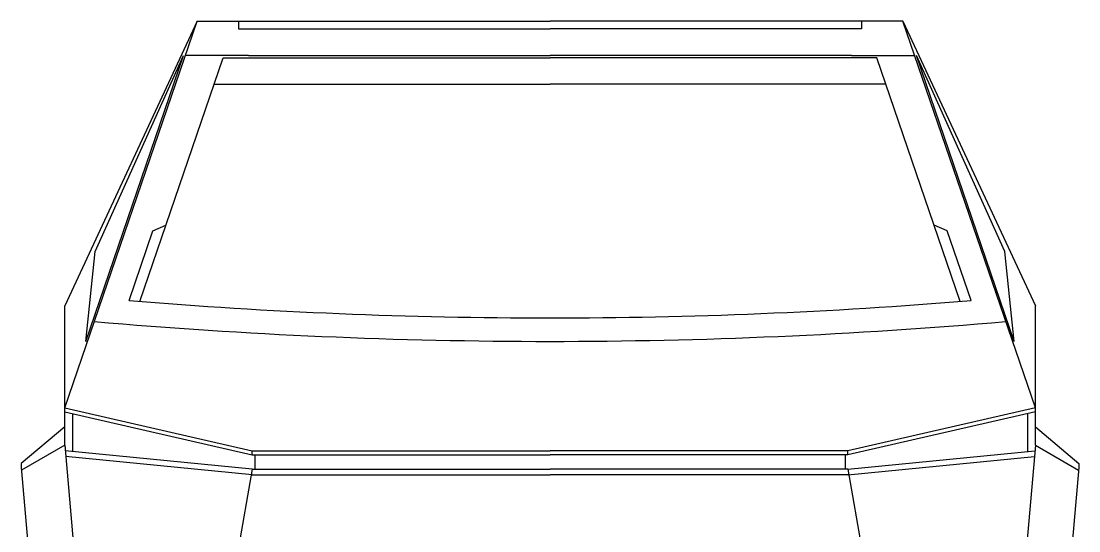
# Model space of a CAD drawing. Header units: millimetres. Extents: x -331 to 8639, y 932 to 5556.
# Drawn here: x 6459 to 8487, y 4540 to 5516 of the extents above; entities that cross this region are included whole.
import ezdxf

# ---------------------------------------------------------------- set-up
doc = ezdxf.new("R2010")
doc.units = ezdxf.units.MM
doc.layers.add('cad-block.com', color=250, linetype='Continuous')

# ---------------------------------------------------------------- blocks, each defined once
blk = doc.blocks.new('Tesla Cybertruck_front_cad-block.com')
at = {"color": 0}
for points in [[(-930.6, 1174.5), (-676.4, 1915), (0, 1915)], [(-676.4, 1915), (-930.6, 1369.9)], [(-597.5, 1915), (-597.5, 1900), (0, 1900)], [(930.6, 1174.5), (676.4, 1915), (0, 1915)], [(597.5, 1915), (597.5, 1900), (0, 1900)], [(676.4, 1915), (930.6, 1369.9)], [(-890, 1301.7), (-703, 1849)], [(-890, 1301.7), (-871.9, 1473.5), (-703, 1849)], [(-578.1, 1849), (-698.8, 1849)], [(-578.1, 1849), (0, 1849)], [(578.1, 1849), (0, 1849)], [(578.1, 1849), (698.8, 1849)], [(890, 1301.7), (703, 1849)], [(890, 1301.7), (871.9, 1473.5), (703, 1849)], [(-786.7, 1378.2), (-626.4, 1845), (0, 1845)], [(786.7, 1378.2), (626.4, 1845), (0, 1845)], [(-643.9, 1794), (0, 1794)], [(643.9, 1794), (0, 1794)], [(-761.5, 1513.1), (-736.4, 1524.4)], [(761.5, 1513.1), (736.4, 1524.4)], [(-807.2, 1379.9), (-761.5, 1513.1)], [(807.2, 1379.9), (761.5, 1513.1)], [(-930.6, 1166.1), (-930.6, 1369.9)], [(930.6, 1166.1), (930.6, 1369.9)], [(-930.6, 1174.5), (-570.9, 1092.1)], [(-930.6, 1166.6), (-570.9, 1084.2)], [(-930.6, 1102.9), (-930.6, 1166.1)], [(-915.5, 1163.2), (-915.5, 1090.6)], [(930.6, 1174.5), (570.9, 1092.1)], [(930.6, 1166.6), (570.9, 1084.2)], [(915.5, 1163.2), (915.5, 1090.6)], [(930.6, 1102.9), (930.6, 1166.1)], [(-930.6, 1138), (-1014, 1068)], [(930.6, 1138), (1014, 1068)], [(-930.6, 1102.9), (-1013.6, 1055.2)], [(-930.6, 1102.9), (-897, 719.1)], [(930.6, 1102.9), (897, 719.1)], [(930.6, 1102.9), (1013.6, 1055.2)], [(-570.9, 1056.6), (-929.6, 1092)], [(-570.9, 1046.1), (-928.7, 1081.4)], [(-570.9, 1092.1), (0, 1092.1)], [(-570.9, 1084.2), (-570.9, 1092.1)], [(-570.9, 1084.2), (0, 1084.2)], [(-565.9, 1084.2), (-565.9, 1056.6)], [(570.9, 1092.1), (0, 1092.1)], [(570.9, 1084.2), (0, 1084.2)], [(565.9, 1084.2), (565.9, 1056.6)], [(570.9, 1084.2), (570.9, 1092.1)], [(570.9, 1056.6), (929.6, 1092)], [(570.9, 1046.1), (928.7, 1081.4)], [(-1014, 1068), (-1014, 1060)], [(-1014, 1060), (-972.6, 587.1)], [(-570.9, 1056.6), (-626.3, 742.5)], [(-570.9, 1056.6), (0, 1056.6)], [(570.9, 1056.6), (0, 1056.6)], [(570.9, 1056.6), (626.3, 742.5)], [(1014, 1060), (972.6, 587.1)], [(1014, 1068), (1014, 1060)], [(-572.8, 1046.1), (0, 1046.1)], [(572.8, 1046.1), (0, 1046.1)]]:
    blk.add_lwpolyline(points, dxfattribs=at)
for centre, radius, start, end in [((0, 11199.3), 9852.6, 265.30034, 269.99987), ((0, 11199.3), 9852.6, 270.00013, 274.69966), ((0, 11332.5), 10030.8, 265.00226, 269.99985), ((0, 11332.5), 10030.8, 270.00015, 274.99774)]:
    blk.add_arc(centre, radius, start, end, dxfattribs=at)

msp = doc.modelspace()

# ---------------------------------------------------------------- block references
at = {"layer": 'cad-block.com'}
msp.add_blockref('Tesla Cybertruck_front_cad-block.com', (7473.4, 3601.1), dxfattribs=at)

doc.saveas('drawing.dxf')
